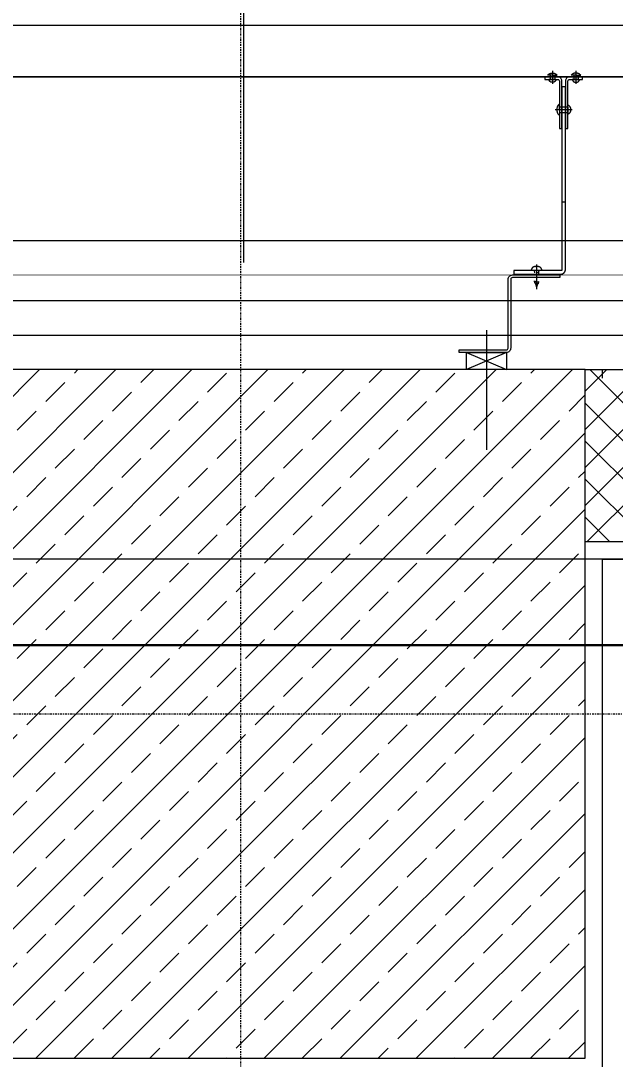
# Model space of a CAD drawing. Extents: x -1439 to 23780, y -1362 to 4476.
# Drawn here: x 20432 to 20501, y 2744.9 to 2865.5 of the extents above; entities that cross this region are included whole.
import ezdxf
from ezdxf.enums import TextEntityAlignment as Align

# ---------------------------------------------------------------- set-up
doc = ezdxf.new("R2010")
doc.units = 0
doc.header["$MEASUREMENT"] = 0
doc.linetypes.add('Audi$0$DASHDOT2', pattern=[0.5, 0.25, -0.125, 0, -0.125])
doc.layers.get('0').update_dxf_attribs({"color": 9, "lineweight": 9})
for name, color, linetype, lineweight in [('Audi$0$00', 8, 'Continuous', 9), ('Audi$0$01', 8, 'Continuous', 9), ('Audi$0$06C', 8, 'Continuous', 9), ('Audi$0$06D', 8, 'Continuous', 9), ('Audi$0$09W', 8, 'Continuous', 9), ('Audi$0$10', 8, 'Continuous', 9), ('Audi$0$14', 8, 'Continuous', 9), ('Audi$0$22', 8, 'Continuous', 9), ('Audi$0$24', 8, 'Audi$0$DASHDOT2', 9), ('Audi$0$33', 8, 'Audi$0$BATTING', 9), ('Audi$0$35', 8, 'Continuous', 9), ('E-KABLO', 7, 'Continuous', 30)]:
    doc.layers.add(name, color=color, linetype=linetype, lineweight=lineweight)
doc.styles.add('Audi$0$Arial', font='arial.ttf', dxfattribs={"height": 2.5})
doc.linetypes.add('Audi$0$BATTING', pattern='A,0.0001,-0.1,[134,ltypeshp.shx,S=0.1,R=0,X=-0.1,Y=0],-0.2,[134,ltypeshp.shx,S=0.1,R=180,X=0.1,Y=0],-0.1', length=0.4001)

# ---------------------------------------------------------------- blocks, each defined once
blk = doc.blocks.new('Audi$0$0_wallno')
blk.add_lwpolyline([(-7.84, 1.5), (7.942, 1.5), (7.942, -1.5), (-7.84, -1.5)], close=True)
blk.add_lwpolyline([(7.942, 0), (16.132, 0)])
at = {"style": 'Audi$0$Arial'}
blk.add_attdef('GENISLIK', text='', height=2, dxfattribs=at).set_placement((8.442, 0), align=Align.BOTTOM_LEFT)
blk.add_attdef('DUVARNO', text='', height=2, dxfattribs=at).set_placement((0, 0), align=Align.MIDDLE_CENTER)
blk.add_attdef('YUKSEKLIK', text='', height=2, dxfattribs=at).set_placement((8.442, -0.5), align=Align.TOP_LEFT)
blk = doc.blocks.new('Audi$0$KAPI KODLARI ÇATI KATI')
at = {"layer": 'Audi$0$22'}
ref = blk.add_blockref('Audi$0$0_wallno', (20457.81, 2918.09), dxfattribs=dict(at, xscale=-5, yscale=5, zscale=5, rotation=90))
ref.add_attrib('DUVARNO', 'AUDI-GC02', dxfattribs={"layer": '0', "height": 10, "rotation": 90, "style": 'Audi$0$Arial'}).set_placement((20457.81, 2918.83), align=Align.MIDDLE_CENTER)
blk = doc.blocks.new('Audi$0$p-kolon_80x80')
at = {"layer": 'Audi$0$09W'}
h = blk.add_hatch(dxfattribs=at)
h.set_pattern_fill('ANSI33', color=256, scale=25, style=0)
h.set_pattern_definition([(45, (-1222.5, -385), (-4.419417, 4.419417), []), (45, (-1218.0806, -385), (-4.419417, 4.419417), [3.125, -1.5625])])
h.paths.add_polyline_path([(-40, -40), (40, -40), (40, 40), (-40, 40)])
blk.add_lwpolyline([(-40, -40), (40, -40), (40, 40), (-40, 40)], close=True)
blk = doc.blocks.new('Audi$0$P-AKS_AUDI')
at = {"layer": 'Audi$0$24'}
for points in [[(-2100, -2590), (-2100, 1250)], [(-3840, 0), (360, 0)]]:
    blk.add_lwpolyline(points, dxfattribs=at)
blk = doc.blocks.new('Audi$0$p- alum kaplama profil')
at = {"lineweight": 13}
blk.add_lwpolyline([(7.12, 12.59), (7.12, 26.49)], dxfattribs=at)
at = {"lineweight": 5}
blk.add_lwpolyline([(9.44, 15.16), (4.79, 15.16), (4.79, 17.16), (9.44, 17.16)], close=True, dxfattribs=at)
for points in [[(4.79, 15.16), (9.44, 17.16)], [(9.44, 15.16), (4.79, 17.16)]]:
    blk.add_lwpolyline(points, dxfattribs=at)
at = {"lineweight": 18}
blk.add_lwpolyline([(4.09, 6.16), (-1.41, 6.16), (-1.41, 6.46), (4.09, 6.46, 0.414214), (4.29, 6.66), (4.29, 14.66, -0.414214), (4.79, 15.16), (10.29, 15.16), (10.29, 14.86), (4.79, 14.86, 0.414214), (4.59, 14.66), (4.59, 6.66, -0.414214)], format="xyb", close=True, dxfattribs=at)
blk.add_lwpolyline([(-2.06, 5.56), (-2.06, -2.34), (-2.06, -15.69), (-1.66, -15.69), (-1.66, -2.34), (-1.66, 5.56), (-1.66, 5.56), (-1.66, 5.57), (-1.66, 5.57), (-1.66, 5.58), (-1.66, 5.58), (-1.65, 5.59), (-1.65, 5.59), (-1.65, 5.59), (-1.65, 5.6), (-1.65, 5.6), (-1.64, 5.61), (-1.64, 5.61), (-1.64, 5.62), (-1.64, 5.62), (-1.63, 5.62), (-1.63, 5.63), (-1.63, 5.63), (-1.62, 5.63), (-1.62, 5.64), (-1.61, 5.64), (-1.61, 5.64), (-1.61, 5.64), (-1.6, 5.65), (-1.6, 5.65), (-1.59, 5.65), (-1.59, 5.65), (-1.58, 5.65), (-1.58, 5.65), (-1.57, 5.66), (-1.57, 5.66), (-1.56, 5.66), (-1.56, 5.66), (3.94, 5.66), (3.94, 6.06), (-1.56, 6.06), (-1.58, 6.06), (-1.61, 6.05), (-1.63, 6.05), (-1.66, 6.05), (-1.68, 6.04), (-1.7, 6.03), (-1.73, 6.03), (-1.75, 6.02), (-1.77, 6.01), (-1.79, 6), (-1.82, 5.99), (-1.84, 5.97), (-1.86, 5.96), (-1.88, 5.94), (-1.89, 5.93), (-1.91, 5.91), (-1.93, 5.89), (-1.95, 5.87), (-1.96, 5.85), (-1.97, 5.83), (-1.99, 5.81), (-2, 5.79), (-2.01, 5.77), (-2.02, 5.75), (-2.03, 5.72), (-2.04, 5.7), (-2.04, 5.68), (-2.05, 5.65), (-2.05, 5.63), (-2.06, 5.61), (-2.06, 5.58)], close=True)
blk.add_lwpolyline([(-1.66, -2.34), (-2.06, -2.34)])
for points in [[(-2.36, -10.84), (-2.36, -16.39), (-2.36, -16.39, -0.414214), (-2.51, -16.54), (-2.51, -16.54), (-4.06, -16.54), (-4.06, -16.84), (-2.51, -16.84), (-2.51, -16.84, 0.414214), (-2.06, -16.39), (-2.06, -10.84)], [(-1.36, -10.84), (-1.66, -10.84), (-1.66, -16.39, 0.414214), (-1.21, -16.84), (-1.21, -16.84), (0.34, -16.84), (0.34, -16.54), (-1.21, -16.54), (-1.21, -16.54, -0.414214), (-1.36, -16.39), (-1.36, -16.39)]]:
    blk.add_lwpolyline(points, format="xyb", close=True)
for points in [[(1.05, 6.91, -10), (1.29, 7.56, -10)], [(1.29, 4.93, -10), (1.29, 7.8, -10)], [(1.53, 6.82, -10), (1.29, 7.56, -10)], [(1.61, 6.87, -10), (0.98, 6.96, -10)], [(1.56, 7.05, -10), (1.02, 7.13, -10)], [(1.29, 6.16, -10), (1.29, 6.26, -10)], [(0.67, 5.66, -10), (1.91, 5.66, -10)], [(0.67, 5.66, -10), (0.67, 5.64, -10), (0.67, 5.62, -10), (0.67, 5.6, -10), (0.68, 5.58, -10), (0.68, 5.56, -10), (0.69, 5.54, -10), (0.69, 5.52, -10), (0.7, 5.5, -10), (0.7, 5.48, -10), (0.71, 5.46, -10), (0.72, 5.45, -10), (0.73, 5.43, -10), (0.74, 5.41, -10), (0.75, 5.4, -10), (0.76, 5.38, -10), (0.77, 5.36, -10), (0.79, 5.35, -10), (0.8, 5.33, -10), (0.81, 5.32, -10), (0.83, 5.31, -10), (0.84, 5.29, -10), (0.86, 5.28, -10), (0.87, 5.27, -10), (0.89, 5.26, -10), (0.91, 5.25, -10), (0.92, 5.24, -10), (0.94, 5.23, -10), (0.96, 5.22, -10), (0.98, 5.21, -10), (1, 5.21, -10), (1.02, 5.2, -10), (1.03, 5.2, -10)], [(0.96, 5.66, -10), (0.97, 5.66, -10), (0.97, 5.66, -10), (0.97, 5.66, -10), (0.98, 5.66, -10), (0.98, 5.66, -10), (0.99, 5.66, -10), (0.99, 5.66, -10), (1, 5.66, -10), (1, 5.67, -10), (1, 5.67, -10), (1.01, 5.67, -10), (1.01, 5.67, -10), (1.01, 5.67, -10), (1.02, 5.68, -10), (1.02, 5.68, -10), (1.02, 5.68, -10), (1.03, 5.69, -10), (1.03, 5.69, -10), (1.03, 5.69, -10), (1.04, 5.7, -10), (1.04, 5.7, -10), (1.04, 5.7, -10), (1.04, 5.71, -10), (1.04, 5.71, -10), (1.05, 5.72, -10), (1.05, 5.72, -10), (1.05, 5.72, -10), (1.05, 5.73, -10), (1.05, 5.73, -10), (1.05, 5.74, -10), (1.05, 5.74, -10), (1.05, 5.75, -10)], [(1.33, 5.85, -10), (0.98, 5.88, -10)], [(1.03, 5.2, -10), (1.04, 5.2, -10), (1.05, 5.19, -10), (1.05, 5.19, -10), (1.06, 5.19, -10), (1.06, 5.19, -10), (1.07, 5.19, -10), (1.07, 5.19, -10), (1.08, 5.19, -10), (1.08, 5.19, -10), (1.09, 5.19, -10), (1.09, 5.18, -10), (1.1, 5.18, -10), (1.1, 5.18, -10), (1.11, 5.18, -10), (1.11, 5.18, -10), (1.12, 5.18, -10), (1.12, 5.18, -10), (1.13, 5.18, -10), (1.13, 5.18, -10), (1.14, 5.18, -10), (1.15, 5.18, -10), (1.15, 5.18, -10), (1.16, 5.17, -10), (1.16, 5.17, -10), (1.17, 5.17, -10), (1.17, 5.17, -10), (1.18, 5.17, -10), (1.18, 5.17, -10), (1.19, 5.17, -10), (1.19, 5.17, -10), (1.2, 5.17, -10), (1.2, 5.17, -10)], [(1.05, 5.83, -10), (1.05, 6.01, -10)], [(1.05, 5.75, -10), (1.05, 5.83, -10)], [(1.2, 5.17, -10), (1.2, 5.2, -10)], [(1.38, 5.2, -10), (1.2, 5.2, -10)], [(1.38, 5.17, -10), (1.38, 5.2, -10)], [(1.38, 5.17, -10), (1.38, 5.17, -10), (1.39, 5.17, -10), (1.39, 5.17, -10), (1.4, 5.17, -10), (1.41, 5.17, -10), (1.41, 5.17, -10), (1.42, 5.17, -10), (1.42, 5.17, -10), (1.43, 5.17, -10), (1.43, 5.18, -10), (1.44, 5.18, -10), (1.44, 5.18, -10), (1.45, 5.18, -10), (1.45, 5.18, -10), (1.46, 5.18, -10), (1.46, 5.18, -10), (1.47, 5.18, -10), (1.47, 5.18, -10), (1.48, 5.18, -10), (1.48, 5.18, -10), (1.49, 5.18, -10), (1.5, 5.19, -10), (1.5, 5.19, -10), (1.51, 5.19, -10), (1.51, 5.19, -10), (1.52, 5.19, -10), (1.52, 5.19, -10), (1.53, 5.19, -10), (1.53, 5.19, -10), (1.54, 5.19, -10), (1.54, 5.2, -10), (1.55, 5.2, -10)], [(1.53, 5.75, -10), (1.53, 5.92, -10)], [(1.53, 5.75, -10), (1.53, 5.74, -10), (1.53, 5.74, -10), (1.53, 5.73, -10), (1.53, 5.73, -10), (1.53, 5.72, -10), (1.54, 5.72, -10), (1.54, 5.72, -10), (1.54, 5.71, -10), (1.54, 5.71, -10), (1.54, 5.7, -10), (1.54, 5.7, -10), (1.55, 5.7, -10), (1.55, 5.69, -10), (1.55, 5.69, -10), (1.55, 5.69, -10), (1.56, 5.68, -10), (1.56, 5.68, -10), (1.56, 5.68, -10), (1.57, 5.67, -10), (1.57, 5.67, -10), (1.58, 5.67, -10), (1.58, 5.67, -10), (1.58, 5.67, -10), (1.59, 5.66, -10), (1.59, 5.66, -10), (1.6, 5.66, -10), (1.6, 5.66, -10), (1.6, 5.66, -10), (1.61, 5.66, -10), (1.61, 5.66, -10), (1.62, 5.66, -10), (1.62, 5.66, -10)], [(1.55, 5.2, -10), (1.57, 5.2, -10), (1.59, 5.21, -10), (1.6, 5.21, -10), (1.62, 5.22, -10), (1.64, 5.23, -10), (1.66, 5.24, -10), (1.68, 5.25, -10), (1.69, 5.26, -10), (1.71, 5.27, -10), (1.73, 5.28, -10), (1.74, 5.29, -10), (1.76, 5.31, -10), (1.77, 5.32, -10), (1.78, 5.33, -10), (1.8, 5.35, -10), (1.81, 5.36, -10), (1.82, 5.38, -10), (1.83, 5.4, -10), (1.84, 5.41, -10), (1.85, 5.43, -10), (1.86, 5.45, -10), (1.87, 5.46, -10), (1.88, 5.48, -10), (1.89, 5.5, -10), (1.89, 5.52, -10), (1.9, 5.54, -10), (1.9, 5.56, -10), (1.9, 5.58, -10), (1.91, 5.6, -10), (1.91, 5.62, -10), (1.91, 5.64, -10), (1.91, 5.66, -10)], [(-2.86, -13.04, 0), (-0.86, -13.04, 0)], [(-2.36, -12.52, 0), (-2.4, -12.53, 0), (-2.43, -12.56, 0), (-2.47, -12.58, 0), (-2.5, -12.6, 0), (-2.53, -12.63, 0), (-2.56, -12.66, 0), (-2.59, -12.69, 0), (-2.61, -12.73, 0), (-2.63, -12.76, 0), (-2.65, -12.8, 0), (-2.67, -12.84, 0), (-2.68, -12.88, 0), (-2.69, -12.92, 0), (-2.7, -12.96, 0), (-2.71, -13, 0), (-2.71, -13.04, 0), (-2.71, -13.08, 0), (-2.7, -13.13, 0), (-2.69, -13.17, 0), (-2.68, -13.21, 0), (-2.67, -13.25, 0), (-2.65, -13.28, 0), (-2.63, -13.32, 0), (-2.61, -13.36, 0), (-2.59, -13.39, 0), (-2.56, -13.42, 0), (-2.53, -13.45, 0), (-2.5, -13.48, 0), (-2.47, -13.51, 0), (-2.43, -13.53, 0), (-2.4, -13.55, 0), (-2.36, -13.57, 0)], [(-2.36, -13.04, 0), (-2.36, -12.52, 0)], [(-2.36, -13.04, 0), (-2.36, -12.73, 0)], [(-2.36, -12.73, 0), (-2.36, -13.04, 0)], [(-1.36, -12.73, 0), (-2.36, -12.73, 0)], [(-2.36, -13.04, 0), (-2.36, -13.36, 0)], [(-2.36, -13.04, 0), (-2.36, -13.57, 0)], [(-2.36, -13.36, 0), (-2.36, -13.04, 0)], [(-1.36, -13.04, 0), (-1.36, -12.37, 0)], [(-1.36, -13.72, 0), (-1.32, -13.68, 0), (-1.29, -13.65, 0), (-1.26, -13.61, 0), (-1.23, -13.58, 0), (-1.2, -13.54, 0), (-1.18, -13.5, 0), (-1.16, -13.45, 0), (-1.14, -13.41, 0), (-1.12, -13.37, 0), (-1.1, -13.32, 0), (-1.09, -13.28, 0), (-1.08, -13.23, 0), (-1.07, -13.18, 0), (-1.06, -13.14, 0), (-1.06, -13.09, 0), (-1.06, -13.04, 0), (-1.06, -12.99, 0), (-1.06, -12.95, 0), (-1.07, -12.9, 0), (-1.08, -12.85, 0), (-1.09, -12.81, 0), (-1.1, -12.76, 0), (-1.12, -12.72, 0), (-1.14, -12.67, 0), (-1.16, -12.63, 0), (-1.18, -12.59, 0), (-1.2, -12.55, 0), (-1.23, -12.51, 0), (-1.26, -12.47, 0), (-1.29, -12.43, 0), (-1.32, -12.4, 0), (-1.36, -12.37, 0)], [(-1.36, -13.04, 0), (-1.36, -13.72, 0)], [(-1.36, -13.36, 0), (-2.36, -13.36, 0)], [(-2.85, -16.54, 0), (-2.86, -16.51, 0), (-2.87, -16.47, 0), (-2.89, -16.44, 0), (-2.91, -16.41, 0), (-2.93, -16.38, 0), (-2.96, -16.35, 0), (-2.98, -16.33, 0), (-3.01, -16.31, 0), (-3.04, -16.29, 0), (-3.07, -16.27, 0), (-3.11, -16.25, 0), (-3.14, -16.24, 0), (-3.18, -16.23, 0), (-3.21, -16.22, 0), (-3.25, -16.22, 0), (-3.29, -16.22, 0), (-3.32, -16.22, 0), (-3.36, -16.22, 0), (-3.39, -16.23, 0), (-3.43, -16.24, 0), (-3.46, -16.25, 0), (-3.5, -16.27, 0), (-3.53, -16.29, 0), (-3.56, -16.31, 0), (-3.59, -16.33, 0), (-3.61, -16.35, 0), (-3.64, -16.38, 0), (-3.66, -16.41, 0), (-3.68, -16.44, 0), (-3.7, -16.47, 0), (-3.71, -16.51, 0), (-3.73, -16.54, 0)], [(-3.29, -16.54, 0), (-3.73, -16.54, 0)], [(-3.29, -16.54, 0), (-3.55, -16.54, 0)], [(-3.55, -16.54, 0), (-3.29, -16.54, 0)], [(-3.55, -17.04, 0), (-3.55, -16.54, 0)], [(-3.29, -17.54, 0), (-3.29, -16.04, 0)], [(-3.29, -16.54, 0), (-2.85, -16.54, 0)], [(-3.29, -16.54, 0), (-3.03, -16.54, 0)], [(-3.03, -16.54, 0), (-3.29, -16.54, 0)], [(-3.03, -17.04, 0), (-3.03, -16.54, 0)], [(-1, -16.54, 0), (-0.98, -16.51, 0), (-0.97, -16.47, 0), (-0.95, -16.44, 0), (-0.93, -16.41, 0), (-0.91, -16.38, 0), (-0.88, -16.35, 0), (-0.86, -16.33, 0), (-0.83, -16.31, 0), (-0.8, -16.29, 0), (-0.77, -16.27, 0), (-0.73, -16.25, 0), (-0.7, -16.24, 0), (-0.66, -16.23, 0), (-0.63, -16.22, 0), (-0.59, -16.22, 0), (-0.56, -16.22, 0), (-0.52, -16.22, 0), (-0.48, -16.22, 0), (-0.45, -16.23, 0), (-0.41, -16.24, 0), (-0.38, -16.25, 0), (-0.34, -16.27, 0), (-0.31, -16.29, 0), (-0.28, -16.31, 0), (-0.25, -16.33, 0), (-0.23, -16.35, 0), (-0.2, -16.38, 0), (-0.18, -16.41, 0), (-0.16, -16.44, 0), (-0.14, -16.47, 0), (-0.13, -16.51, 0), (-0.12, -16.54, 0)], [(-0.56, -16.54, 0), (-1, -16.54, 0)], [(-0.56, -16.54, 0), (-0.82, -16.54, 0)], [(-0.82, -16.54, 0), (-0.56, -16.54, 0)], [(-0.82, -17.04, 0), (-0.82, -16.54, 0)], [(-0.56, -17.54, 0), (-0.56, -16.04, 0)], [(-0.56, -16.54, 0), (-0.3, -16.54, 0)], [(-0.56, -16.54, 0), (-0.12, -16.54, 0)], [(-0.3, -16.54, 0), (-0.56, -16.54, 0)], [(-0.3, -17.04, 0), (-0.3, -16.54, 0)], [(-3.84, -17.04, 0), (-3.81, -17.07, 0), (-3.78, -17.1, 0), (-3.75, -17.12, 0), (-3.72, -17.15, 0), (-3.69, -17.17, 0), (-3.66, -17.19, 0), (-3.62, -17.21, 0), (-3.59, -17.23, 0), (-3.55, -17.24, 0), (-3.52, -17.26, 0), (-3.48, -17.27, 0), (-3.44, -17.28, 0), (-3.4, -17.28, 0), (-3.36, -17.29, 0), (-3.32, -17.29, 0), (-3.29, -17.29, 0), (-3.25, -17.29, 0), (-3.21, -17.29, 0), (-3.17, -17.28, 0), (-3.13, -17.28, 0), (-3.09, -17.27, 0), (-3.06, -17.26, 0), (-3.02, -17.24, 0), (-2.98, -17.23, 0), (-2.95, -17.21, 0), (-2.91, -17.19, 0), (-2.88, -17.17, 0), (-2.85, -17.15, 0), (-2.82, -17.12, 0), (-2.79, -17.1, 0), (-2.76, -17.07, 0), (-2.73, -17.04, 0)], [(-3.29, -17.04, 0), (-3.84, -17.04, 0)], [(-3.29, -17.04, 0), (-2.73, -17.04, 0)], [(-0.56, -17.04, 0), (-1.11, -17.04, 0)], [(0, -17.04, 0), (-0.03, -17.07, 0), (-0.06, -17.1, 0), (-0.09, -17.12, 0), (-0.12, -17.15, 0), (-0.15, -17.17, 0), (-0.18, -17.19, 0), (-0.22, -17.21, 0), (-0.25, -17.23, 0), (-0.29, -17.24, 0), (-0.33, -17.26, 0), (-0.36, -17.27, 0), (-0.4, -17.28, 0), (-0.44, -17.28, 0), (-0.48, -17.29, 0), (-0.52, -17.29, 0), (-0.56, -17.29, 0), (-0.59, -17.29, 0), (-0.63, -17.29, 0), (-0.67, -17.28, 0), (-0.71, -17.28, 0), (-0.75, -17.27, 0), (-0.79, -17.26, 0), (-0.82, -17.24, 0), (-0.86, -17.23, 0), (-0.89, -17.21, 0), (-0.93, -17.19, 0), (-0.96, -17.17, 0), (-0.99, -17.15, 0), (-1.02, -17.12, 0), (-1.05, -17.1, 0), (-1.08, -17.07, 0), (-1.11, -17.04, 0)], [(-0.56, -17.04, 0), (0, -17.04, 0)]]:
    blk.add_polyline3d(points)
blk = doc.blocks.new('Audi$0$ÇATI KATI PLANI')
at = {"layer": 'Audi$0$09W'}
h = blk.add_hatch(dxfattribs=at)
h.set_pattern_fill('ANSI37', color=256, scale=25, style=0)
h.set_pattern_definition([(45, (11890, 0), (-2.2097087, 2.2097087), []), (135, (11890, 0), (-2.2097087, -2.2097087), [])])
h.paths.add_polyline_path([(20497.5, 2825), (20620, 2825), (20620, 2805), (20497.5, 2805)])
at = {"layer": 'Audi$0$00'}
blk.add_lwpolyline([(20497.5, 2825), (20620, 2825), (20620, 2805), (20497.5, 2805)], close=True, dxfattribs=at)
at = {"layer": 'Audi$0$06C'}
blk.add_lwpolyline([(18957.5, 1124.33), (18957.5, 1124.33), (18957.5, 2865), (22657.5, 2865), (22657.49, 2206.39)], dxfattribs=at)
blk.add_lwpolyline([(18957.5, 1124.33), (18957.5, 1124.33), (18957.5, 2865), (22657.5, 2865), (22657.49, 2206.39)], dxfattribs=at)
blk.add_lwpolyline([(22657.49, 285), (18957.5, 285), (18957.5, 2865), (22657.5, 2865)], close=True, dxfattribs=at)
at = {"layer": 'Audi$0$06D'}
for points in [[(20368, 2840), (20620, 2840)], [(20620, 2825), (20620, 2833), (20370, 2833), (20370, 2825)]]:
    blk.add_lwpolyline(points, dxfattribs=at)
at = {"layer": 'Audi$0$10'}
for points, const_width in [([(18963.5, 1124.33), (18963.5, 2859), (22651.5, 2859), (22651.5, 2206.39)], 0.2), ([(18963.5, 1124.33), (18963.5, 2859), (22651.5, 2859), (22651.5, 2206.39)], 0.2), ([(20467.5, 291), (18963.5, 291), (18963.5, 2859), (22651.5, 2859), (22651.5, 291), (21824.7, 291)], 0.2), ([(20363.19, 2836), (20626.81, 2836)], 0.1)]:
    blk.add_lwpolyline(points, dxfattribs=dict(at, const_width=const_width))
at = {"layer": 'Audi$0$14'}
blk.add_lwpolyline([(20368, 2819.3), (20368, 2803), (20370, 2803), (20415.5, 2803), (20415.5, 2743), (20499.5, 2743), (20499.5, 2803), (20620, 2803), (20622, 2803), (20622, 2819.3)], dxfattribs=at)
at = {"layer": 'Audi$0$33', "ltscale": 0.4}
blk.add_lwpolyline([(20370, 2829), (20620, 2829)], dxfattribs=at)
at = {"layer": 'Audi$0$01'}
blk.add_blockref('Audi$0$p-kolon_80x80', (20457.5, 2785), dxfattribs=at)
at = {"layer": 'Audi$0$10', "rotation": 180}
blk.add_blockref('Audi$0$p- alum kaplama profil', (20493.14, 2842.16), dxfattribs=at)
at = {"layer": 'Audi$0$24'}
blk.add_blockref('Audi$0$P-AKS_AUDI', (22557.5, 2785), dxfattribs=at)

msp = doc.modelspace()

# ---------------------------------------------------------------- linework, layer by layer
at = {"layer": 'Audi$0$14'}
msp.add_lwpolyline([(20499.5, 2824.02), (20499.5, 2825)], dxfattribs=at)
at = {"layer": 'Audi$0$35'}
msp.add_lwpolyline([(21815.5, 2803), (20189.5, 2803), (20189.5, 2712), (20164.5, 2712), (20164.5, 2608), (20015.5, 2608), (20015.5, 2627), (19909.65, 2627), (19909.65, 2608), (19799.5, 2608), (19799.5, 2580), (19799.5, 2576.5), (19785.5, 2570.2), (19782.5, 2570.2), (19782.5, 2489.8), (19785.44, 2489.8), (19799.5, 2483.5), (19799.5, 2371), (21815.5, 2371)], dxfattribs=at)
at = {"layer": 'E-KABLO', "color": 6, "ltscale": 40}
msp.add_line((21805.5, 2793), (20171.5, 2793), dxfattribs=at)

# ---------------------------------------------------------------- block references
msp.add_blockref('Audi$0$ÇATI KATI PLANI', (0, 0))
at = {"layer": 'Audi$0$22'}
msp.add_blockref('Audi$0$KAPI KODLARI ÇATI KATI', (0, 0), dxfattribs=at)

doc.saveas('drawing.dxf')
